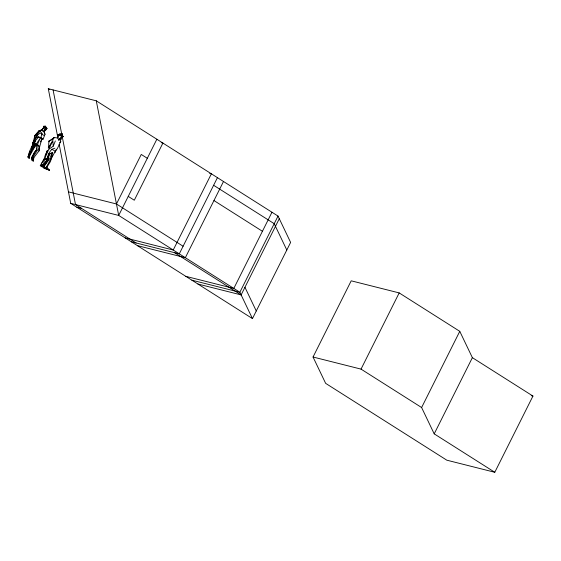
<?xml version="1.0" encoding="UTF-8"?>
<svg xmlns="http://www.w3.org/2000/svg" width="561" height="561" viewBox="0 0 561 561"><rect width="100%" height="100%" fill="white"/><g stroke="black" fill="none" stroke-linecap="round" stroke-linejoin="round"><path stroke-width="0.84" d="M39.761 131.835L40.308 130.44L41.963 130.11L43.169 131.4L43.681 131.043L45.027 134.296L43.106 139.149L40.883 137.585L42.012 133.427L39.992 131.113L37.783 132.333L34.656 135.79L33.66 141.856L34.494 140.502M48.597 155.229L48.442 158.588L48.814 155.39M33.029 145.692L33.239 143.434L37.377 144.619L39.677 146.645L38.99 150.958L33.863 157.585L32.229 160.628L33.365 161.098L33.863 157.585L32.924 157.206L38.204 149.065L37.622 145.362L36.156 145.516L36.542 149.843L34.565 152.15L31.507 157.929L32.229 160.628L32.075 157.361L34.565 152.15M38.99 150.958L39.361 147.031M40.883 137.585L38.562 137.031C33.387 142.508 29.46 149.668 28.05 157.122L29.123 158.391L29.438 155.215L34.761 143.995L38.204 145.271L32.426 142.81C35.287 139.941 36.156 135.594 39.747 133.259L42.012 133.427M34.081 141.049L34.656 135.79L38.891 130.965L41.963 130.11L43.695 128.02L45.806 127.151L46.928 128.392L45.427 130.601L44.263 130.895M36.542 149.843L36.71 148.349M37.622 145.362L39.677 146.645L42.012 138.49L38.562 137.031L35.553 137.957L35.799 135.79L39.992 131.113L41.963 130.11L43.541 127.417M54.929 148.181L51.935 149.247C46.879 153.917 47.608 161.203 43.309 166.386L42.075 166.757L40.287 165.726L44.452 158.041M46.633 167.508L46.374 169.17L49.515 170.235L46.865 167.262L50.539 161.421L52.692 152.69L49.74 153.574M57.867 138.027L58.624 135.229L60.777 135.432L62.285 136.323L61.1 139.184L58.681 140.061L57.867 138.027L54.347 137.543L48.884 141.113L48.611 146.54L49.045 147.676M48.218 148.069L52.159 141.758L44.536 158.847L43.309 166.386M55.167 152.445L56.296 149.324M34.544 143.665L35.546 139.864L32.734 142.915M29.123 158.391L29.873 155.572L36.163 144.261L32.531 149.45M43.169 131.4L44.852 130.664L45.806 127.151L45.259 126.134L43.492 126.288L44.852 130.664L45.427 130.601M29.438 155.215L28.05 157.122L30.006 151.161M61.149 136.723L62.285 136.323L62.264 133.756L59.732 133.644L58.772 135.271M48.19 156.084L46.829 159.899L42.075 166.757L43.4 166.217L43.176 165.362L41.29 164.078L44.536 158.847L47.005 158.763M44.873 157.269L47.369 150.362M33.66 141.856L35.112 137.894M37.832 133.806L36.17 137.796L37.075 135.517M38.358 132.382L38.891 130.965L37.643 132.915M38.281 132.48L38.891 130.965M49.116 149.072L53.253 146.162L55.343 140.951M40.546 141.933L42.012 138.49M44.894 156.26L47.292 150.621M42.075 166.757L43.092 164.478M37.377 144.619L40.49 137.683L36.149 144.38M61.892 135.867L58.681 140.061L60.062 139.226L60.756 141.26L57.341 148.623L55.188 151.239L51.935 149.247M28.05 157.122L32.538 147.536L34.761 143.995M68.47 191.883L116.457 203.98L141.26 154.443L147.319 158.286M156.856 139.233L118.701 215.438L70.707 203.341L59.164 144.324M217.437 177.655L179.282 253.86L131.295 241.763M223.495 181.498L185.34 257.702L137.354 245.606M271.966 212.233L233.804 288.438L185.817 276.342M278.025 216.076L239.863 292.274L252.457 318.599L290.619 242.401L278.025 216.076L96.275 100.819L48.288 88.722L57.825 137.48M197.935 284.027L241.125 294.911L279.28 218.706M313.045 357.02L351.2 280.816L399.187 292.912L459.775 331.334L472.369 357.659L532.95 396.073L494.788 472.278L446.801 460.181L325.639 383.345L313.045 357.02L361.032 369.117L421.613 407.531L434.207 433.856L494.788 472.278M361.032 369.117L399.187 292.912M421.613 407.531L459.775 331.334M434.207 433.856L472.369 357.659M49.536 146.659L52.159 141.758M31.444 148.23L33.239 143.434L35.041 144.605M36.521 149.563L31.507 157.929L33.365 161.098L32.924 157.206M59.178 134.85L61.31 135.271L62.264 133.756M48.611 158.952L43.113 167.557L46.374 169.17L46.865 167.262L45.813 168.019L44.046 166.435L49.901 158.37L51.563 154.191L51.773 157.269L45.813 168.019L49.515 170.235L43.113 167.557L44.046 166.435M59.775 142.648L60.756 141.26M50.167 160.551L55.511 150.881L55.188 151.239M52.965 139.037L54.017 137.634L52.811 138.693M57.881 134.899L58.891 135.804L58.042 134.689L60.097 134.584L63.239 136.582L62.019 136.975L63.239 136.582M49.2 141.856L48.884 141.113L52.727 139.451L54.347 137.543M44.852 130.664L46.928 128.392L45.259 126.134L43.891 126.835L43.492 126.288M33.948 146.765L35.645 144.997M44.326 130.51L46.928 128.392L44.326 130.657M42.482 129.149L40.308 130.44M52.692 152.69L48.211 154.352L50.181 153.595L46.829 159.899L44.536 158.847M35.553 137.957L38.562 137.031M61.78 136.47L62.292 136.344M40.287 165.726L41.738 165.439L41.29 164.078M43.106 139.149L41.773 138.967M58.042 134.689L60.097 134.584L63.091 136.281M60.062 139.226L61.1 139.184L59.768 138.595M62.341 136.814L62.923 136.884M161.231 142.655L162.914 143.076L134.296 200.228L128.238 196.385M209.695 173.391L211.385 173.812L173.223 250.017L125.236 237.92M76.766 207.184L81.569 208.397M191.876 280.184L239.863 292.274L118.701 215.438L96.275 100.819M531.267 395.652L532.95 396.073M35.175 145.173L36.668 145.832M41.97 134.43L44.585 135.685M61.31 135.271L62.411 135.979M45.027 134.296L43.681 131.043M213.622 185.277L274.21 223.692L286.804 250.017M48.288 88.722L49.768 89.662M213.958 200.55L262.422 231.279M116.457 203.98L183.096 246.237M174.478 252.646L241.125 294.911M136.092 242.976L75.511 204.555L61.998 135.496M70.707 203.341L252.457 318.599M59.01 134.402L61.906 135.601M32.426 142.81L33.926 144.338M244.94 287.288L256.272 310.983M53.085 89.928L61.661 133.777M52.727 139.451L53.253 146.162"/></g></svg>
